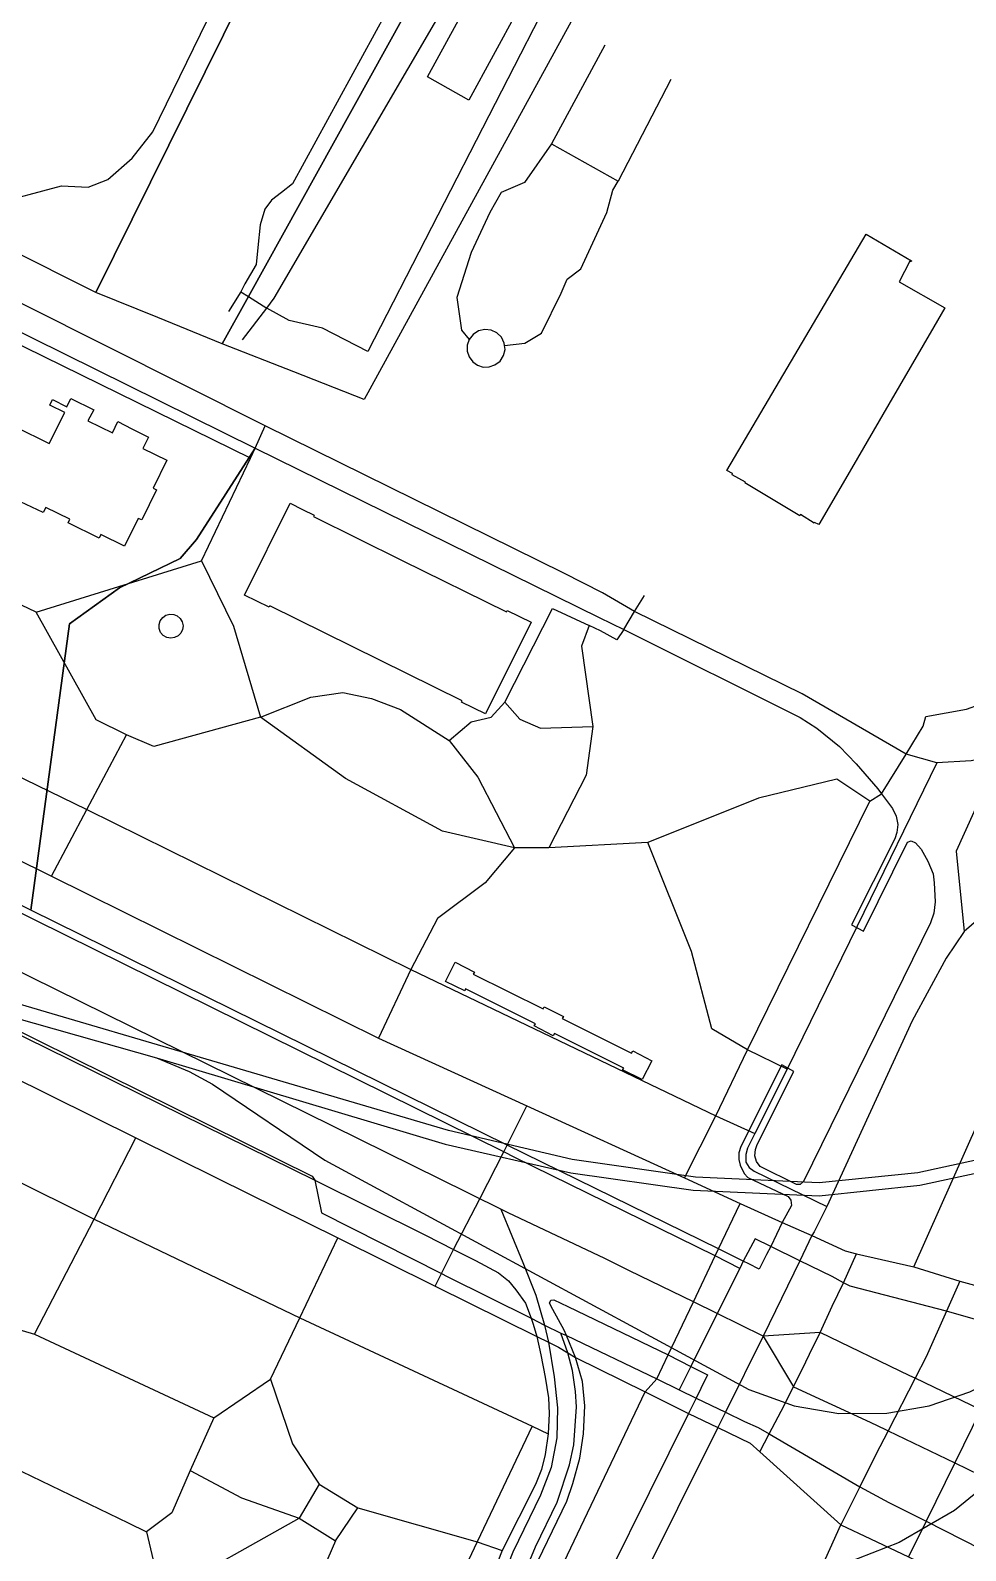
# Model space of a CAD drawing. Header units: millimetres. Extents: x 0 to 1122, y 0 to 907.
# Drawn here: x 577.4 to 796.6, y 345.3 to 701.7 of the extents above; entities that cross this region are included whole.
import ezdxf

# ---------------------------------------------------------------- set-up
doc = ezdxf.new("R2010")
doc.units = ezdxf.units.MM

msp = doc.modelspace()

# ---------------------------------------------------------------- linework, layer by layer
at = {"layer": 'buildings'}
for points in [[(740.5611, 598.4869), (773.2318, 653.899), (783.8476, 647.6355), (783.7597, 647.4313), (783.5026, 647.5547), (780.9639, 642.7599), (791.661, 636.6448), (789.1071, 632.2135), (778.5372, 614.0349), (771.2445, 601.4367), (767.8854, 595.6335), (762.1853, 585.8444), (761.1628, 586.3101), (761.0693, 586.1619), (757.8844, 588.1658), (757.7408, 587.9155), (744.7771, 595.6164), (744.9631, 595.7918), (741.8066, 597.5253), (741.9379, 597.7757), (740.5611, 598.4869)], [(557.9857, 616.5412), (581.794, 604.8382), (585.4494, 612.1202), (581.8993, 613.8387), (582.5811, 615.1371), (585.9411, 613.4763), (586.8745, 615.4247), (592.2174, 612.777), (590.8662, 610.1707), (596.6196, 607.3703), (597.8724, 609.9681), (601.1708, 608.2892), (605.0199, 606.3258), (603.7238, 603.7004), (609.3237, 600.9106), (606.1361, 594.3792), (606.9255, 593.9807), (603.475, 586.9205), (602.6484, 587.2914), (599.4485, 580.76), (593.8483, 583.5125), (593.4537, 582.6868), (586.2072, 586.2647), (586.6202, 587.0717), (580.9587, 589.8434), (580.3701, 588.6466), (575.0751, 591.1541)], [(627.5747, 569.2981), (638.2245, 590.8302), (641.1562, 589.3969), (643.843, 588.0589), (643.6865, 587.7528), (664.4642, 577.3912), (688.9768, 565.3563), (689.1458, 565.6902), (694.7094, 562.9568), (684.0724, 541.4524), (678.4354, 544.2237), (678.5919, 544.5392), (633.4722, 566.7852), (633.3219, 566.4791), (627.5747, 569.2981)], [(674.6829, 478.7224), (676.9428, 483.2588), (681.4344, 480.9542), (681.1777, 480.4254), (697.5127, 472.3028), (697.7628, 472.7665), (702.2796, 470.5269), (701.9741, 470.0544), (718.2232, 461.9327), (718.5538, 462.4702), (723.0451, 460.1191), (720.7373, 455.7229), (716.1717, 458.0094), (716.4767, 458.4353), (700.1971, 466.576), (699.9217, 466.0287), (695.4302, 468.3519), (695.7542, 468.8335), (679.3767, 477.0217), (679.176, 476.5763), (674.6829, 478.7224)]]:
    msp.add_lwpolyline(points, dxfattribs=at)
at = {"layer": 'major_roads'}
for points in [[(648.0684, 444.8934), (494.8801, 520.4595), (491.5445, 522.1108), (488.1906, 523.7623), (484.9653, 525.3661), (481.7214, 526.9607), (468.3362, 533.5572), (388.2725, 573.9359), (385.5, 575.3027), (383.0782, 576.4987), (357.412, 588.8995), (314.4734, 609.4698)], [(845.3682, 510.3322), (836.1443, 510.722), (829.0781, 509.0426), (821.4268, 506.5484), (816.9744, 504.2959), (812.4953, 501.82), (807.4145, 498.7251), (801.3372, 494.8937), (796.189, 490.4576)], [(796.189, 490.4576), (791.971, 484.1682), (784.0634, 469.5068), (763.9959, 425.9558), (761.0722, 420.0462), (760.554, 419.1563), (757.7163, 413.246)], [(867.6226, 451.1122), (852.4127, 451.0242), (839.2884, 446.2773), (831.9014, 439.6527), (827.1062, 432.7535), (817.9235, 414.3668), (814.6116, 407.6593), (811.8253, 401.9907), (808.3129, 394.875), (800.1607, 378.3055), (794.0312, 365.8739)], [(717.822, 410.9004), (711.9705, 413.7669), (689.3391, 424.5176), (687.6315, 425.3716), (685.7831, 426.2733), (682.6861, 427.8013), (679.8584, 429.1964), (648.0684, 444.8934)], [(687.6315, 425.3716), (692.7632, 412.8299), (695.8058, 405.227), (697.839, 398.1735), (698.8248, 394.1568), (700.1155, 386.0209), (700.8866, 378.7551), (700.7258, 371.7772), (699.4336, 364.7721), (696.917, 358.3465), (690.4039, 344.9865), (686.8608, 335.8305), (684.3504, 328.035), (682.9851, 320.4343)], [(738.339, 400.8676), (732.7446, 403.6106), (717.822, 410.9004)], [(757.7163, 413.246), (749.1239, 395.5902)], [(749.1239, 395.5902), (738.339, 400.8676)], [(749.1239, 395.5902), (740.2595, 377.7599), (738.4628, 374.1512), (710.2043, 317.3672), (707.4058, 311.7268)], [(817.6492, 369.8655), (808.2653, 374.394), (800.1607, 378.3055), (784.7229, 385.7489), (783.517, 386.3281), (762.4534, 396.4402), (749.1239, 395.5902)], [(749.1239, 395.5902), (756.2104, 383.7021), (774.1983, 375.4438), (777.7487, 373.7348), (778.4098, 373.4214), (794.0312, 365.8739)], [(794.0312, 365.8739), (787.3003, 352.199), (783.1803, 343.8308)], [(794.0312, 365.8739), (811.3972, 357.4908)]]:
    msp.add_lwpolyline(points, dxfattribs=at)
at = {"layer": 'minor_roads'}
for points in [[(804.4937, 531.691), (797.8556, 530.4365), (789.7925, 530.0146), (782.587, 532.0079), (758.2156, 546.1284), (718.9345, 565.4888), (711.4859, 569.8512), (702.386, 574.4706), (632.3629, 609.0066), (557.4623, 646.5785), (535.5838, 657.5188), (506.5185, 671.1236), (498.5064, 674.3078), (493.4988, 673.8962), (472.9177, 671.8635)], [(804.4937, 531.691), (794.3534, 509.3154), (796.189, 490.4576)], [(789.7925, 530.0146), (771.1061, 491.7067)], [(771.1061, 491.7067), (754.7305, 458.1678)], [(754.7305, 458.1678), (747.1695, 443.0933), (745.4421, 439.661), (745.0357, 438.211), (745.0746, 436.375), (745.8012, 435.1385), (746.9922, 434.2612), (763.9959, 425.9558)]]:
    msp.add_lwpolyline(points, dxfattribs=at)
at = {"layer": 'parks'}
for points in [[(548.7814, 662.2365), (583.2835, 731.1332), (564.234, 741.4983), (565.3871, 743.9479), (572.5129, 758.4577), (588.0487, 789.497), (589.6142, 788.5884), (609.0645, 779.0585), (606.1962, 773.8381), (617.6879, 767.9578), (620.8224, 774.7506), (641.3208, 764.1771), (638.1851, 757.2538), (647.9488, 751.9761), (643.9348, 743.7561), (592.679, 640.2523), (571.6819, 650.7745), (548.7814, 662.2365)], [(592.679, 640.2523), (643.9348, 743.7561), (654.1374, 738.754), (667.0249, 732.2183), (677.0481, 727.0781), (628.4603, 639.2978), (622.3305, 628.2268), (607.2261, 634.3539), (592.679, 640.2523)], [(622.3305, 628.2268), (628.4603, 639.2978), (677.0481, 727.0781), (683.1811, 738.5311), (683.4438, 739.032), (714.821, 723.4227), (712.6085, 719.3611), (655.5688, 615.1258), (639.1212, 621.6095), (622.3305, 628.2268)], [(670.4222, 690.7871), (681.7781, 711.5954), (691.4983, 706.2529), (680.0986, 685.3611), (670.4222, 690.7871)], [(540.631, 647.9596), (630.0474, 603.7533), (616.325, 582.3326), (612.4489, 577.8573), (598.2793, 571.0237), (586.542, 562.5935), (577.4743, 495.416), (494.3654, 536.3796)], [(557.9857, 616.5412), (581.794, 604.8382), (585.4494, 612.1202), (581.8993, 613.8387), (582.5811, 615.1371), (585.9411, 613.4763), (586.8745, 615.4247), (592.2174, 612.777), (590.8662, 610.1707), (596.6196, 607.3703), (597.8724, 609.9681), (601.1708, 608.2892), (605.0199, 606.3258), (603.7238, 603.7004), (609.3237, 600.9106), (606.1361, 594.3792), (606.9255, 593.9807), (603.475, 586.9205), (602.6484, 587.2914), (599.4485, 580.76), (593.8483, 583.5125), (593.4537, 582.6868), (586.2072, 586.2647), (586.6202, 587.0717), (580.9587, 589.8434), (580.3701, 588.6466), (575.0751, 591.1541)], [(577.4743, 495.416), (586.542, 562.5935), (598.2793, 571.0237), (612.4489, 577.8573), (616.325, 582.3326), (630.0474, 603.7533), (710.6904, 564.081), (716.4373, 561.2248), (757.8161, 540.6343), (761.6666, 538.1305), (766.9887, 533.8245), (770.9423, 529.7917), (775.992, 523.8854), (776.8544, 522.7129), (779.3932, 519.2611), (780.2872, 517.4827), (780.6444, 515.4947), (780.4438, 513.6795), (779.9692, 512.1648), (769.7932, 492.0073), (772.6017, 490.5286), (782.9006, 511.3746), (783.8133, 511.7019), (784.8421, 511.2547), (786.1132, 509.7152), (787.6929, 506.9429), (788.9696, 503.9683), (789.2029, 501.8696), (789.3966, 497.3951), (789.0839, 494.7422), (788.3263, 492.5126), (758.5401, 431.8191), (757.7472, 431.146), (756.9114, 431.1814), (748.4346, 435.3851), (747.5166, 436.5302), (747.1229, 437.8755), (747.2832, 439.3091), (747.7184, 440.5352), (756.3181, 457.6504), (753.4672, 459.1948), (743.915, 440.066), (743.4099, 438.5796), (743.4023, 437.0422), (743.7094, 435.6417), (744.6696, 433.7043), (745.5403, 432.7646), (754.9737, 428.2914), (755.5626, 427.4662), (755.7234, 426.1975), (753.5548, 422.238), (750.8916, 416.587), (749.8972, 414.695), (748.1885, 411.2998), (745.7343, 412.5238), (744.455, 413.1409), (738.6714, 416.044), (689.0755, 440.3982), (577.4743, 495.416)], [(627.5747, 569.2981), (638.2245, 590.8302), (641.1562, 589.3969), (643.843, 588.0589), (643.6865, 587.7528), (664.4642, 577.3912), (688.9768, 565.3563), (689.1458, 565.6902), (694.7094, 562.9568), (684.0724, 541.4524), (678.4354, 544.2237), (678.5919, 544.5392), (633.4722, 566.7852), (633.3219, 566.4791), (627.5747, 569.2981)], [(482.3411, 511.7758), (643.9955, 432.1826), (669.9822, 419.2305), (676.5362, 415.8731), (677.9257, 415.1991), (681.7267, 413.3387), (687.1108, 410.4671), (689.4482, 408.5453), (691.1321, 406.4243), (693.4158, 403.3195), (694.7061, 399.8136), (695.1915, 398.4116), (696.0999, 395.4961), (696.9775, 391.2112), (698.0433, 385.9649), (698.8056, 381.1592), (698.9757, 377.4956), (698.7421, 372.6895), (698.0044, 367.8786), (697.1491, 364.3639), (695.7894, 360.8072), (687.9726, 345.3438), (685.2236, 338.3704)], [(694.1314, 338.3466), (703.1258, 356.9304), (704.4908, 361.0835), (706.1482, 366.9857), (707.0046, 372.6901), (707.34, 379.2657), (706.7764, 384.9735), (705.1177, 390.6072), (702.9995, 395.7233), (702.464, 397.0233), (699.839, 401.8363), (699.0041, 403.3347), (699.3734, 404.0675), (700.0686, 404.1266), (703.3433, 402.5411), (726.8451, 391.2047), (732.1666, 388.4737), (733.5682, 387.7809), (736.0778, 386.5564), (734.5121, 383.337), (733.379, 381.0549), (731.5946, 377.446), (703.8721, 321.4773)]]:
    msp.add_lwpolyline(points, dxfattribs=at)
at = {"layer": 'paths'}
for points in [[(568.2376, 660.8598), (584.6289, 665.2507), (590.9331, 664.9146), (595.5478, 666.7555), (601.242, 671.7549), (606.0554, 677.9363), (636.2902, 739.9296)], [(632.7761, 636.5942), (634.4876, 638.9363), (686.5181, 728.1208), (688.5477, 729.6122), (691.8301, 728.9025), (702.5547, 721.762), (702.2733, 718.4845), (701.2224, 713.7043), (656.4504, 626.3929), (645.7968, 631.8556), (637.9815, 633.6868), (632.7761, 636.5942)], [(53.6132, 725.2407), (57.4626, 723.3422), (180.5433, 662.852), (192.2507, 657.0434), (268.2756, 619.6708), (315.3888, 595.7731), (352.0278, 578.0923), (377.5357, 564.6958), (463.0165, 522.3766), (478.4456, 514.7367), (482.742, 512.6108), (643.3949, 433.0732)], [(671.5842, 725.8131), (638.7662, 665.6972), (636.2279, 663.6978), (633.8449, 661.8742), (632.3078, 659.7914), (631.1867, 656.1114), (630.709, 650.8136), (630.2549, 646.7922), (627.6079, 642.2687), (626.6754, 640.4227), (623.8365, 635.7518)], [(628.9197, 601.3872), (553.9508, 638.205), (500.7049, 664.4853), (494.6345, 664.8287), (476.1065, 663.4671), (456.3955, 663.1784), (424.3288, 663.6067), (413.149, 665.2168), (400.0562, 670.1056), (388.5707, 678.0457), (377.492, 686.7741), (358.1011, 695.3911), (354.4599, 697.2131)], [(711.9643, 698.2052), (699.5002, 675.1331)], [(727.5069, 690.2109), (715.1035, 666.3648)], [(699.5002, 675.1331), (693.1788, 665.9926), (687.7361, 663.6745), (685.0446, 658.9835), (680.6454, 649.6209), (677.3484, 639.0928), (678.4169, 631.4237), (680.2167, 629.2085)], [(699.5002, 675.1331), (715.1035, 666.3648)], [(774.1036, 521.0136), (766.3853, 526.1517), (747.9954, 521.7129), (722.0459, 511.2943), (698.8772, 510.0573), (690.8422, 510.0267), (673.9658, 513.9703), (651.2565, 526.278), (631.3017, 540.6671), (606.2757, 533.8469), (599.9253, 536.5781), (592.7514, 540.0343), (578.7286, 565.3286), (545.6611, 581.0376), (515.7937, 601.8805), (488.921, 618.0281), (459.0608, 630.0655), (459.3724, 651.7275), (456.3955, 663.1784), (455.6111, 666.1859), (455.3333, 671.5185)], [(688.5035, 627.8484), (693.217, 628.3653), (697.1351, 630.6784), (701.7989, 640.0667), (703.1995, 643.3901), (706.3436, 645.7567), (712.4989, 659.0174), (713.8731, 664.2046), (715.1035, 666.3648)], [(332.7421, 644.0993), (375.7218, 623.3423), (400.0007, 611.3734), (418.5236, 602.5873), (490.3202, 567.8276), (505.7506, 560.3462), (590.5836, 519.0318), (666.5565, 481.5347)], [(626.6754, 640.4227), (628.4603, 639.2978), (632.7761, 636.5942)], [(627.0662, 629.1628), (632.7761, 636.5942)], [(322.5155, 632.1184), (325.9672, 630.4067), (368.422, 609.3749), (393.0309, 597.1793), (411.581, 588.0016), (483.3215, 552.4596), (498.5302, 544.9242), (582.2922, 503.4423), (658.9496, 465.4823)], [(687.7889, 629.7464), (686.7104, 630.809), (685.3514, 631.4455), (683.8528, 631.5987), (682.3803, 631.2391), (681.1189, 630.4118), (680.2167, 629.2085), (679.7684, 627.88), (679.762, 626.4823), (680.1989, 625.1552), (681.0309, 624.0203), (682.167, 623.1994), (683.5156, 622.7773), (684.9174, 622.8021), (686.2493, 623.2561), (687.4439, 624.1679), (688.2606, 625.4371), (688.6056, 626.897), (688.5035, 627.8484), (688.4407, 628.3894), (687.7889, 629.7464)], [(688.2928, 438.8025), (496.4124, 533.6403), (493.6889, 534.9879), (390.2877, 586.0967), (388.1031, 587.1925), (314.0843, 623.5811)], [(578.7286, 565.3286), (617.4607, 577.3558), (628.9197, 601.3872), (630.0474, 603.7533), (632.3629, 609.0066)], [(617.4607, 577.3558), (624.9587, 562.0626), (631.3017, 540.6671)], [(716.4373, 561.2248), (718.9345, 565.4888), (721.3222, 569.2041)], [(631.3017, 540.6671), (643.1164, 545.388), (650.6016, 546.4951), (657.2773, 545.0748), (664.1393, 542.4881), (675.5272, 535.2577), (680.6375, 539.5636), (685.332, 540.7049), (688.5477, 544.1984), (699.7603, 566.1356)], [(699.7603, 566.1356), (708.3002, 562.1456)], [(708.3002, 562.1456), (706.567, 557.3715), (709.1524, 538.5256)], [(716.4373, 561.2248), (714.7932, 558.8541), (710.9878, 560.9008), (708.3002, 562.1456)], [(787.2213, 540.856), (796.7776, 542.5877), (799.8364, 543.6692), (805.3585, 547.9808), (811.8772, 546.1895)], [(688.5477, 544.1984), (692.0778, 540.2439), (696.9028, 538.0948), (709.1524, 538.5256), (707.6364, 527.1151), (698.8772, 510.0573)], [(776.8544, 522.7129), (782.587, 532.0079), (786.6291, 538.5597)], [(786.6291, 538.5597), (787.2213, 540.856)], [(582.2922, 503.4423), (590.5836, 519.0318), (599.9253, 536.5781)], [(675.5272, 535.2577), (682.2674, 526.6153), (690.8422, 510.0267), (683.9513, 501.8417), (672.75, 493.537), (666.5565, 481.5347), (658.9496, 465.4823)], [(730.6626, 432.702), (737.985, 447.2102), (745.47, 462.7233), (774.1036, 521.0136)], [(774.1036, 521.0136), (776.86, 522.7169)], [(754.7305, 458.1678), (745.47, 462.7233), (737.0429, 467.6628), (732.2866, 485.7453), (722.0459, 511.2943)], [(478.1455, 503.2712), (518.0495, 483.4912), (562.0326, 461.9437), (602.0904, 442.1), (621.1553, 432.6482)], [(454.6467, 490.5929), (468.8833, 483.6439), (509.0105, 464.0505), (551.7453, 443.176), (592.3354, 423.0479), (640.5282, 399.9261), (694.9342, 374.4661), (698.7421, 372.6895)], [(666.5565, 481.5347), (737.985, 447.2102), (747.1695, 443.0933)], [(784.4459, 411.861), (808.5165, 465.8593), (806.6404, 477.4399), (808.0823, 478.508)], [(658.9496, 465.4823), (693.7437, 449.5721), (730.6626, 432.702), (743.7219, 426.7241), (753.5557, 422.2381)], [(689.0755, 440.3982), (693.7437, 449.5721)], [(578.3351, 396.0668), (592.3354, 423.0479), (602.0904, 442.1)], [(676.5362, 415.8731), (682.6861, 427.8013), (688.2928, 438.8025), (689.0755, 440.3982)], [(743.6223, 411.4617), (737.8882, 414.3923), (690.9307, 437.5023), (688.2928, 438.8025)], [(621.1553, 432.6482), (649.4377, 418.6317), (672.1995, 407.3392), (696.1011, 395.5041)], [(643.3949, 433.0732), (643.9955, 432.1826), (645.5743, 424.4996), (673.7196, 410.2702)], [(738.6714, 416.044), (743.7219, 426.7241)], [(753.5557, 422.2381), (760.554, 419.1563), (768.3112, 415.602)], [(640.5282, 399.9261), (649.4377, 418.6317)], [(750.8916, 416.587), (747.25, 418.4086), (744.455, 413.1409), (743.6223, 411.4617)], [(672.1995, 407.3392), (673.7196, 410.2702), (676.5362, 415.8731)], [(726.8451, 391.2047), (732.7446, 403.6106), (737.8882, 414.3923), (738.6714, 416.044)], [(765.2449, 409.5632), (757.7163, 413.246), (750.8916, 416.587)], [(765.3119, 402.6206), (767.9493, 408.1227), (771.0097, 414.8883)], [(768.3112, 415.602), (771.0097, 414.8883), (784.4459, 411.861), (795.1872, 408.47), (802.9198, 406.3939)], [(673.7196, 410.2702), (675.0414, 409.5874), (694.7061, 399.8136)], [(743.6223, 411.4617), (738.339, 400.8676), (732.1666, 388.4737)], [(799.4571, 399.3337), (792.0439, 401.4277), (769.4972, 407.2982), (767.9493, 408.1227), (765.2449, 409.5632)], [(795.1862, 408.4664), (792.0433, 401.4219), (787.2757, 390.7393)], [(620.3689, 376.4664), (633.6304, 385.4981), (640.5282, 399.9261)], [(694.7061, 399.8136), (697.839, 398.1735), (701.6707, 396.3036)], [(759.98, 391.3932), (762.4534, 396.4402), (765.3119, 402.6206)], [(549.3868, 395.4786), (555.0149, 392.3904), (565.9676, 397.6035), (572.5167, 397.8149), (578.3351, 396.0668), (620.3689, 376.4664)], [(687.4605, 319.7326), (689.418, 330.9994), (695.7513, 346.2432), (700.8117, 356.6437), (703.6933, 365.3956), (704.7194, 370.1387), (705.3891, 379.0223), (705.151, 382.6492), (704.3896, 387.5574), (703.3261, 391.6856), (701.6707, 396.3036)], [(701.6707, 396.3036), (702.9995, 395.7233), (724.1736, 385.6006), (729.394, 382.9728), (733.379, 381.0549)], [(555.0149, 392.3904), (558.0625, 383.986), (560.3154, 378.1419), (566.2269, 368.2674), (600.2485, 351.8697), (604.5452, 349.7532), (608.1123, 334.8307), (605.0182, 327.7766), (606.9426, 318.1989)], [(696.0999, 395.4961), (698.8248, 394.1568), (701.1738, 392.9907)], [(701.1738, 392.9907), (703.3281, 391.693), (705.1177, 390.6072)], [(662.6418, 299.082), (664.7746, 299.035), (671.8771, 301.3009), (681.13, 308.9242), (686.4555, 313.9084), (690.615, 317.7475), (695.3017, 327.6015), (721.46, 382.5778), (724.1736, 385.6006), (726.8425, 391.1956)], [(705.1177, 390.6072), (721.46, 382.5778), (731.5995, 377.4548)], [(732.1666, 388.4737), (729.394, 382.9728)], [(753.3068, 377.988), (756.2104, 383.7021), (759.1095, 389.6119)], [(759.1095, 389.6119), (759.98, 391.3932)], [(787.2757, 390.7393), (784.7229, 385.7489), (778.4098, 373.4214), (775.4628, 367.6611)], [(633.6304, 385.4981), (638.7691, 370.3192), (645.0717, 360.8607), (654.1333, 355.3657), (682.0826, 347.344), (687.9726, 345.3438)], [(733.379, 381.0549), (740.2595, 377.7599), (744.7645, 375.5671), (747.918, 374.1598)], [(748.3098, 368.4816), (750.5177, 372.7016), (753.3068, 377.988)], [(620.3689, 376.4664), (614.7993, 364.1325), (610.4926, 354.1633), (604.5452, 349.7532)], [(694.9342, 374.4661), (682.0826, 347.344), (661.1225, 303.1118)], [(731.5946, 377.446), (738.4628, 374.1512), (746.09, 370.4862)], [(747.918, 374.1598), (750.5177, 372.7016), (771.7695, 360.2582), (778.5853, 356.6005)], [(746.09, 370.4862), (748.3098, 368.4816), (767.3378, 351.3989), (774.2582, 348.1025)], [(775.4628, 367.6611), (771.7695, 360.2582), (767.3378, 351.3989)], [(614.7993, 364.1325), (626.8216, 357.679), (640.3655, 352.9451)], [(645.0717, 360.8607), (640.3655, 352.9451), (648.8504, 347.5857), (654.1333, 355.3657)], [(778.5853, 356.6005), (787.3003, 352.199), (804.3815, 343.5855), (811.4012, 340.0378)], [(608.1123, 334.8307), (640.3655, 352.9451)], [(761.7651, 246.5258), (763.1803, 252.16), (754.8705, 263.3881), (749.1449, 276.9134), (747.1804, 286.8549), (747.0361, 298.9046), (748.3268, 307.121), (749.8447, 312.5493), (767.3378, 351.3989)], [(648.8504, 347.5857), (634.029, 313.3529), (633.6033, 307.0017)], [(774.2582, 348.1025), (783.1803, 343.8308), (789.0108, 341.0447)]]:
    msp.add_lwpolyline(points, dxfattribs=at)
at = {"layer": 'railways'}
for points in [[(1121.6399, 781.9134), (1078.2583, 771.1253), (1067.4617, 767.4287), (1057.3579, 762.8314), (1044.5096, 755.1556), (1026.6527, 739.3336), (1009.5791, 715.5284), (997.2074, 694.4115), (906.6778, 494.5502), (897.7696, 480.0094), (884.4646, 463.1474), (849.4694, 418.7909), (812.9701, 372.535), (804.4094, 363.2373), (793.9501, 354.73), (780.9972, 347.1955), (768.1472, 342.2226), (754.4478, 339.2048), (616.5397, 320.9922), (595.6114, 316.7164), (575.9301, 310.9573)], [(361.9226, 558.7051), (468.6228, 505.9447), (516.662, 486.3921), (606.955, 460.8233)], [(1118.3687, 413.2998), (1080.88, 432.311), (1066.5163, 439.5856), (1048.9093, 447.15), (1029.6774, 453.1076), (1009.6479, 457.8609), (986.595, 462.0448), (956.1497, 465.1952), (918.0454, 464.2952), (874.5547, 457.7502), (845.728, 450.7578), (811.5462, 439.5828), (785.3621, 433.8997), (762.2632, 431.5622), (733.2645, 432.8744), (704.3769, 436.9719), (675.3785, 443.8102), (518.1761, 490.0219)], [(606.955, 460.8233), (674.5627, 440.5841), (704.0172, 433.8722), (732.6718, 429.842), (762.2482, 428.506), (785.8584, 430.96), (811.962, 436.5787), (845.9912, 447.8761), (874.8148, 454.5144), (918.4315, 460.7043), (956.4798, 461.5302)], [(606.955, 460.8233), (614.5495, 457.6522), (620.0741, 454.6768), (646.3978, 436.8202), (745.7171, 383.097), (756.4044, 379.2742), (766.8762, 377.4754), (778.133, 377.5332), (788.0461, 379.2617), (797.5551, 382.5406), (813.2723, 390.5537), (819.577, 394.3738), (830.0226, 402.0333), (849.4694, 418.7909)]]:
    msp.add_lwpolyline(points, dxfattribs=at)
at = {"layer": 'water'}
for points in [[(612.6367, 560.4119), (611.9915, 559.7468), (611.1824, 559.3348), (610.2715, 559.2125), (609.3448, 559.3885), (608.5253, 559.8618), (607.8985, 560.5756), (607.556, 561.4545), (607.5276, 562.3959), (607.8061, 563.2973), (608.3724, 564.0563), (609.1517, 564.5898), (610.0452, 564.8241), (610.9544, 564.76), (611.8059, 564.4262), (612.5014, 563.8236), (612.9615, 563.0368), (613.144, 562.1406), (613.0314, 561.2284), (612.6367, 560.4119)], [(607.5276, 562.3959), (607.8061, 563.2973), (608.3724, 564.0563), (609.1517, 564.5898), (610.0452, 564.8241), (610.9544, 564.76), (611.8059, 564.4262), (612.5014, 563.8236), (612.9615, 563.0368), (613.144, 562.1406), (613.0314, 561.2284), (612.6367, 560.4119), (611.9915, 559.7468), (611.1824, 559.3348), (610.2715, 559.2125), (609.3448, 559.3885), (608.5253, 559.8618), (607.8985, 560.5756), (607.556, 561.4545), (607.5276, 562.3959)]]:
    msp.add_lwpolyline(points, dxfattribs=at)

doc.saveas('drawing.dxf')
